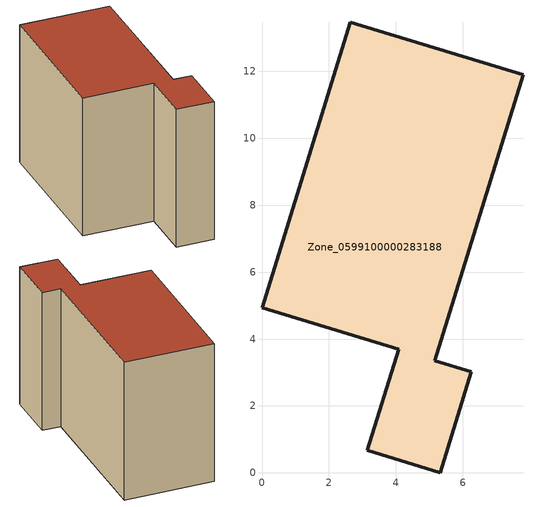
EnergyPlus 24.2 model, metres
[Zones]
Zone_0599100000283188
 floor ground (C_G): 5.32,0 3.15,0.67 4.08,3.69 0,4.94 2.64,13.47 7.8,11.89 5.17,3.35 6.25,3.02 z0
 wall outside (C_F): 5.17,3.35 7.8,11.89 2.64,13.47 0,4.94 4.08,3.69 3.15,0.67 5.32,0 6.25,3.02 5.17,3.35 z0:8.72
 roof outside (C_R): 3.15,0.67 5.32,0 6.25,3.02 5.17,3.35 7.8,11.89 2.64,13.47 0,4.94 4.08,3.69 z8.72
[BUILDING]
Pand.0599100000283188: North Axis=0; Terrain=City; Loads Convergence Tolerance Value=0.04; Temperature Convergence Tolerance Value=0.4; Solar Distribution=FullExterior; Maximum Number of Warmup Days=25; Minimum Number of Warmup Days=1
[Site:Location]
Rotterdam.The.Hague.AP_ZH_NLD Design_Conditions: Latitude=51.96; Longitude=4.45; Time Zone=1; Elevation=-4.5
[SITE:GROUNDTEMPERATURE:BUILDINGSURFACE]
18, 18, 18, 18, 18, 18, 18, 18, 18, 18, 18, 18
[MATERIAL] Thermal Absorptance=0.9; Solar Absorptance=0.7; Visible Absorptance=0.7
Name | Roughness | Thickness | Conductivity | Density | Specific Heat
G.TI.1975-1991 | MediumSmooth | 0.15 | 0.288461 | 540 | 1210
F.TI.1975-1991 | Rough | 0.3 | 0.230769 | 1920 | 840
R.TI.1975-1991 | MediumRough | 0.2 | 0.153846 | 1500 | 1000
[CONSTRUCTION]
C_G: G.TI.1975-1991
C_F: F.TI.1975-1991
C_R: R.TI.1975-1991
[ZONE]
Zone_0599100000283188: Type=1; Multiplier=1; Ceiling Height=Autocalculate; Volume=Autocalculate; Floor Area=autocalculate; Part of Total Floor Area=Yes
[ZONEINFILTRATION:DESIGNFLOWRATE]
Infil_Zone_0599100000283188: Zone or ZoneList or Space or SpaceList=Zone_0599100000283188; Schedule=AlwaysOn; Design Flow Rate Calculation Method=Flow/Area; Flow Rate per Floor Area=0.003; Constant Term Coefficient=1; Temperature Term Coefficient=0; Velocity Term Coefficient=0; Velocity Squared Term Coefficient=0
[HVACTEMPLATE:ZONE:IDEALLOADSAIRSYSTEM]
Zone_0599100000283188: Maximum Heating Supply Air Temperature=50; Minimum Cooling Supply Air Temperature=13; Maximum Heating Supply Air Humidity Ratio=0.0156; Minimum Cooling Supply Air Humidity Ratio=0.0077; Heating Limit=NoLimit; Cooling Limit=NoLimit; Dehumidification Control Type=ConstantSensibleHeatRatio; Cooling Sensible Heat Ratio=0.7; Dehumidification Setpoint=60; Humidification Control Type=None; Humidification Setpoint=30; Outdoor Air Method=None; Outdoor Air Flow Rate per Person=0.00944; Outdoor Air Flow Rate per Zone Floor Area=0; Outdoor Air Flow Rate per Zone=0; Demand Controlled Ventilation Type=None; Outdoor Air Economizer Type=NoEconomizer; Heat Recovery Type=None; Sensible Heat Recovery Effectiveness=0.7; Latent Heat Recovery Effectiveness=0.65
[ZONECONTROL:THERMOSTAT]
ThermostatControl_Zone_0599100000283188: Zone or ZoneList=Zone_0599100000283188; Control Type Schedule=DualSetpointControlType; Control 1=Thermostat_Zone_0599100000283188; Temperature Difference Between Cutout And Setpoint=0
[THERMOSTATSETPOINT:DUALSETPOINT]
Thermostat_Zone_0599100000283188: Heating Setpoint Temperature Schedule=HeatingSetpoint_Zone_0599100000283188; Cooling Setpoint Temperature Schedule=CoolingSetpoint_Zone_0599100000283188
[SCHEDULE:COMPACT]
HeatingSetpoint_Zone_0599100000283188: Through: 12/31, For: AllDays, Until: 24:00, 21
CoolingSetpoint_Zone_0599100000283188: Through: 12/31, For: AllDays, Until: 24:00, 24
DualSetpointControlType: Through: 12/31, For: AllDays, Until: 24:00, 4
AlwaysOn: Through: 12/31, For: AllDays, Until: 24:00, 1
